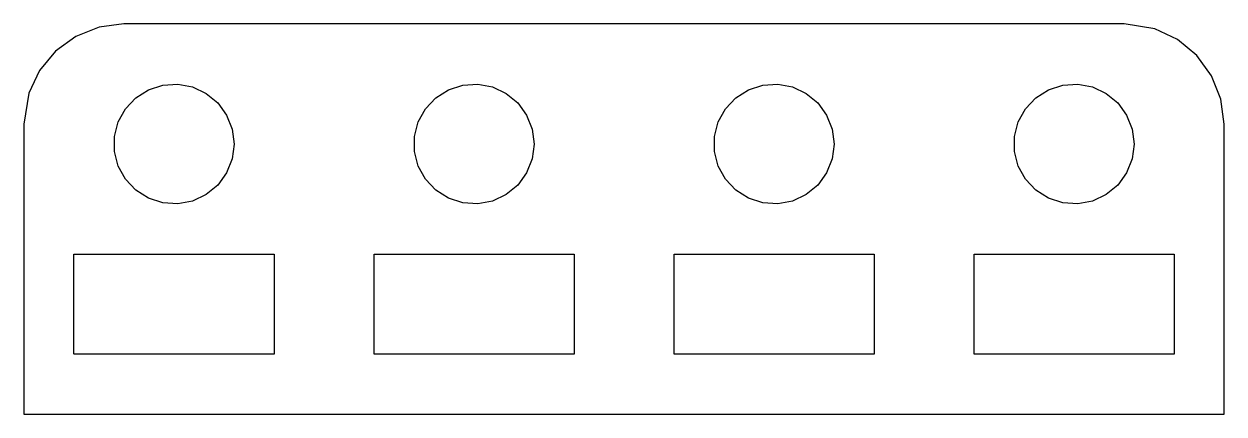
# Model space of a CAD drawing. Header units: metres. Extents: x -30 to 30, y -13.5 to 6.
import ezdxf

# ---------------------------------------------------------------- set-up
doc = ezdxf.new("R2010")
doc.units = ezdxf.units.M

msp = doc.modelspace()

# ---------------------------------------------------------------- linework, layer by layer
for p, q in [((-25, 6), (-26.2435, 5.84291)), ((25, 6), (-25, 6)), ((26.5451, 5.75528), (25, 6)), ((-26.2435, 5.84291), (-27.4088, 5.38153)), ((27.6791, 5.22163), (26.5451, 5.75528)), ((-27.4088, 5.38153), (-28.4227, 4.64484)), ((28.6448, 4.42273), (27.6791, 5.22163)), ((-28.4227, 4.64484), (-29.2216, 3.67914)), ((29.3815, 3.40877), (28.6448, 4.42273)), ((-29.2216, 3.67914), (-29.7553, 2.54509)), ((29.8429, 2.24345), (29.3815, 3.40877)), ((-29.7553, 2.54509), (-30, 1)), ((-24.4123, 2.31154), (-23.7773, 2.71448)), ((-23.7773, 2.71448), (-23.0621, 2.94685)), ((-23.0621, 2.94685), (-22.3116, 2.99408)), ((-22.3116, 2.99408), (-21.5729, 2.85316)), ((-21.5729, 2.85316), (-20.8925, 2.53297)), ((-20.8925, 2.53297), (-20.3131, 2.05363)), ((-9.41226, 2.31154), (-8.77733, 2.71448)), ((-8.77733, 2.71448), (-8.06213, 2.94685)), ((-8.06213, 2.94685), (-7.31161, 2.99408)), ((-7.31161, 2.99408), (-6.57294, 2.85316)), ((-6.57294, 2.85316), (-5.89252, 2.53297)), ((-5.89252, 2.53297), (-5.31308, 2.05363)), ((5.58772, 2.31154), (6.22266, 2.71448)), ((6.22266, 2.71448), (6.93785, 2.94685)), ((6.93785, 2.94685), (7.68837, 2.99408)), ((7.68837, 2.99408), (8.42705, 2.85316)), ((8.42705, 2.85316), (9.10747, 2.53297)), ((9.10747, 2.53297), (9.6869, 2.05363)), ((20.5877, 2.31154), (21.2227, 2.71448)), ((21.2227, 2.71448), (21.9379, 2.94685)), ((21.9379, 2.94685), (22.6884, 2.99408)), ((22.6884, 2.99408), (23.427, 2.85316)), ((23.427, 2.85316), (24.1075, 2.53297)), ((24.1075, 2.53297), (24.6869, 2.05363)), ((-24.927, 1.76335), (-24.4123, 2.31154)), ((-20.3131, 2.05363), (-19.8711, 1.44525)), ((-9.92705, 1.76335), (-9.41226, 2.31154)), ((-5.31308, 2.05363), (-4.87108, 1.44525)), ((5.07294, 1.76335), (5.58772, 2.31154)), ((9.6869, 2.05363), (10.1289, 1.44525)), ((20.0729, 1.76335), (20.5877, 2.31154)), ((24.6869, 2.05363), (25.1289, 1.44525)), ((30, 1), (29.8429, 2.24345)), ((-25.2893, 1.10437), (-24.927, 1.76335)), ((-19.8711, 1.44525), (-19.5942, 0.746063)), ((-10.2893, 1.10437), (-9.92705, 1.76335)), ((-4.87108, 1.44525), (-4.59424, 0.746063)), ((4.71066, 1.10437), (5.07294, 1.76335)), ((10.1289, 1.44525), (10.4057, 0.746063)), ((19.7107, 1.10437), (20.0729, 1.76335)), ((25.1289, 1.44525), (25.4057, 0.746063)), ((-30, 1), (-30, -13.5)), ((-25.4763, 0.375992), (-25.2893, 1.10437)), ((-19.5942, 0.746063), (-19.5, 0)), ((-10.4763, 0.375992), (-10.2893, 1.10437)), ((-4.59424, 0.746063), (-4.5, 0)), ((4.52365, 0.375992), (4.71066, 1.10437)), ((10.4057, 0.746063), (10.5, 0)), ((19.5237, 0.375992), (19.7107, 1.10437)), ((25.4057, 0.746063), (25.5, 0)), ((30, -13.5), (30, 1)), ((-25.4763, -0.375992), (-25.4763, 0.375992)), ((-19.5, 0), (-19.5942, -0.746063)), ((-10.4763, -0.375992), (-10.4763, 0.375992)), ((-4.5, 0), (-4.59424, -0.746063)), ((4.52365, -0.375992), (4.52365, 0.375992)), ((10.5, 0), (10.4057, -0.746063)), ((19.5237, -0.375992), (19.5237, 0.375992)), ((25.5, 0), (25.4057, -0.746063)), ((-25.2893, -1.10437), (-25.4763, -0.375992)), ((-10.2893, -1.10437), (-10.4763, -0.375992)), ((4.71066, -1.10437), (4.52365, -0.375992)), ((19.7107, -1.10437), (19.5237, -0.375992)), ((-24.927, -1.76335), (-25.2893, -1.10437)), ((-19.5942, -0.746063), (-19.8711, -1.44525)), ((-9.92705, -1.76335), (-10.2893, -1.10437)), ((-4.59424, -0.746063), (-4.87108, -1.44525)), ((5.07294, -1.76335), (4.71066, -1.10437)), ((10.4057, -0.746063), (10.1289, -1.44525)), ((20.0729, -1.76335), (19.7107, -1.10437)), ((25.4057, -0.746063), (25.1289, -1.44525)), ((-24.4123, -2.31154), (-24.927, -1.76335)), ((-19.8711, -1.44525), (-20.3131, -2.05363)), ((-9.41226, -2.31154), (-9.92705, -1.76335)), ((-4.87108, -1.44525), (-5.31308, -2.05363)), ((5.58772, -2.31154), (5.07294, -1.76335)), ((10.1289, -1.44525), (9.6869, -2.05363)), ((20.5877, -2.31154), (20.0729, -1.76335)), ((25.1289, -1.44525), (24.6869, -2.05363)), ((-23.7773, -2.71448), (-24.4123, -2.31154)), ((-20.3131, -2.05363), (-20.8925, -2.53297)), ((-8.77733, -2.71448), (-9.41226, -2.31154)), ((-5.31308, -2.05363), (-5.89252, -2.53297)), ((6.22266, -2.71448), (5.58772, -2.31154)), ((9.6869, -2.05363), (9.10747, -2.53297)), ((21.2227, -2.71448), (20.5877, -2.31154)), ((24.6869, -2.05363), (24.1075, -2.53297)), ((-23.0621, -2.94685), (-23.7773, -2.71448)), ((-22.3116, -2.99408), (-23.0621, -2.94685)), ((-21.5729, -2.85316), (-22.3116, -2.99408)), ((-20.8925, -2.53297), (-21.5729, -2.85316)), ((-8.06213, -2.94685), (-8.77733, -2.71448)), ((-7.31161, -2.99408), (-8.06213, -2.94685)), ((-6.57294, -2.85316), (-7.31161, -2.99408)), ((-5.89252, -2.53297), (-6.57294, -2.85316)), ((6.93785, -2.94685), (6.22266, -2.71448)), ((7.68837, -2.99408), (6.93785, -2.94685)), ((8.42705, -2.85316), (7.68837, -2.99408)), ((9.10747, -2.53297), (8.42705, -2.85316)), ((21.9379, -2.94685), (21.2227, -2.71448)), ((22.6884, -2.99408), (21.9379, -2.94685)), ((23.427, -2.85316), (22.6884, -2.99408)), ((24.1075, -2.53297), (23.427, -2.85316)), ((-27.5, -10.5), (-27.5, -5.5)), ((-27.5, -5.5), (-17.5, -5.5)), ((-17.5, -5.5), (-17.5, -10.5)), ((-12.5, -10.5), (-12.5, -5.5)), ((-12.5, -5.5), (-2.5, -5.5)), ((-2.5, -5.5), (-2.5, -10.5)), ((2.5, -10.5), (2.5, -5.5)), ((2.5, -5.5), (12.5, -5.5)), ((12.5, -5.5), (12.5, -10.5)), ((17.5, -10.5), (17.5, -5.5)), ((17.5, -5.5), (27.5, -5.5)), ((27.5, -5.5), (27.5, -10.5)), ((-17.5, -10.5), (-27.5, -10.5)), ((-2.5, -10.5), (-12.5, -10.5)), ((12.5, -10.5), (2.5, -10.5)), ((27.5, -10.5), (17.5, -10.5)), ((-30, -13.5), (30, -13.5))]:
    msp.add_line(p, q)

doc.saveas('drawing.dxf')
